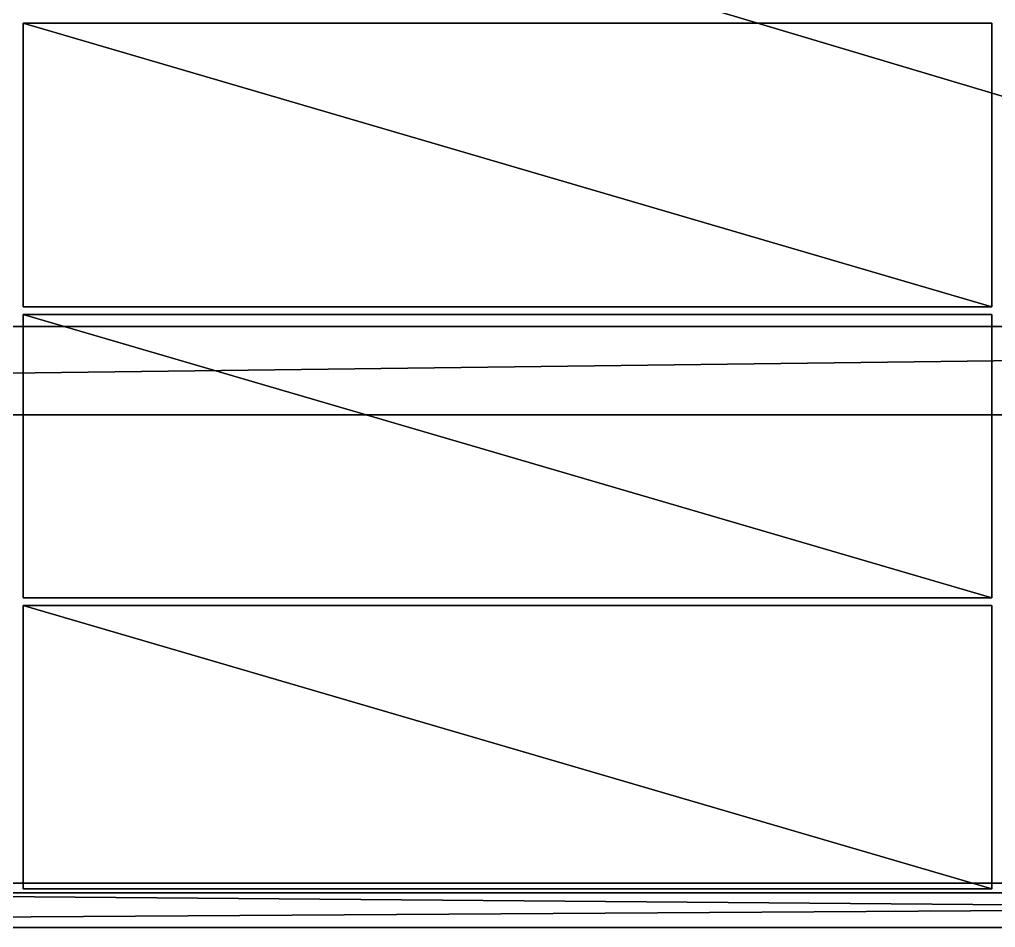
# Model space of a CAD drawing. Header units: millimetres. Extents: x -2700 to 8540, y -1280 to 1295.
# Drawn here: x 2582 to 4125, y -1280 to 155 of the extents above; entities that cross this region are included whole.
import ezdxf

# ---------------------------------------------------------------- set-up
doc = ezdxf.new("R2010")
doc.units = ezdxf.units.MM

msp = doc.modelspace()

# ---------------------------------------------------------------- linework, layer by layer
at = {"layer": 'CAD_75LAB'}
for points in [[(8540, -1280, 1090), (-40, -1280, 1090), (-40, 1280, 1090)], [(8540, 1280, 1090), (8540, -1280, 1090), (-40, 1280, 1090)], [(8540, -1280, 1180), (-40, 1280, 1180), (-40, -1280, 1180)], [(8540, 1280, 1180), (-40, 1280, 1180), (8540, -1280, 1180)], [(2588, -299, 1183), (2588, 149, 1297), (2588, 149, 1183)], [(2588, -299, 1297), (2588, 149, 1297), (2588, -299, 1183)], [(4119, 149, 1297), (4119, 149, 1183), (2588, 149, 1183)], [(4119, 149, 1297), (2588, 149, 1183), (2588, 149, 1297)], [(4119, -299, 1183), (2588, -299, 1183), (2588, 149, 1183)], [(4119, 149, 1183), (4119, -299, 1183), (2588, 149, 1183)], [(4119, -299, 1297), (2588, 149, 1297), (2588, -299, 1297)], [(4119, 149, 1297), (2588, 149, 1297), (4119, -299, 1297)], [(2588, -299, 1303), (2588, 149, 1417), (2588, 149, 1303)], [(2588, -299, 1417), (2588, 149, 1417), (2588, -299, 1303)], [(4119, 149, 1417), (4119, 149, 1303), (2588, 149, 1303)], [(4119, 149, 1417), (2588, 149, 1303), (2588, 149, 1417)], [(4119, -299, 1303), (2588, -299, 1303), (2588, 149, 1303)], [(4119, 149, 1303), (4119, -299, 1303), (2588, 149, 1303)], [(4119, -299, 1417), (2588, 149, 1417), (2588, -299, 1417)], [(4119, 149, 1417), (2588, 149, 1417), (4119, -299, 1417)], [(2588, -299, 1423), (2588, 149, 1537), (2588, 149, 1423)], [(2588, -299, 1537), (2588, 149, 1537), (2588, -299, 1423)], [(4119, 149, 1537), (4119, 149, 1423), (2588, 149, 1423)], [(4119, 149, 1537), (2588, 149, 1423), (2588, 149, 1537)], [(4119, -299, 1423), (2588, -299, 1423), (2588, 149, 1423)], [(4119, 149, 1423), (4119, -299, 1423), (2588, 149, 1423)], [(4119, -299, 1537), (2588, 149, 1537), (2588, -299, 1537)], [(4119, 149, 1537), (2588, 149, 1537), (4119, -299, 1537)], [(2588, -299, 1543), (2588, 149, 1657), (2588, 149, 1543)], [(2588, -299, 1657), (2588, 149, 1657), (2588, -299, 1543)], [(4119, 149, 1657), (4119, 149, 1543), (2588, 149, 1543)], [(4119, 149, 1657), (2588, 149, 1543), (2588, 149, 1657)], [(4119, -299, 1543), (2588, -299, 1543), (2588, 149, 1543)], [(4119, 149, 1543), (4119, -299, 1543), (2588, 149, 1543)], [(4119, -299, 1657), (2588, 149, 1657), (2588, -299, 1657)], [(4119, 149, 1657), (2588, 149, 1657), (4119, -299, 1657)], [(2588, -299, 1663), (2588, 149, 1777), (2588, 149, 1663)], [(2588, -299, 1777), (2588, 149, 1777), (2588, -299, 1663)], [(4119, 149, 1777), (4119, 149, 1663), (2588, 149, 1663)], [(4119, 149, 1777), (2588, 149, 1663), (2588, 149, 1777)], [(4119, -299, 1663), (2588, -299, 1663), (2588, 149, 1663)], [(4119, 149, 1663), (4119, -299, 1663), (2588, 149, 1663)], [(4119, -299, 1777), (2588, 149, 1777), (2588, -299, 1777)], [(4119, 149, 1777), (2588, 149, 1777), (4119, -299, 1777)], [(2588, -299, 1783), (2588, 149, 1897), (2588, 149, 1783)], [(2588, -299, 1897), (2588, 149, 1897), (2588, -299, 1783)], [(4119, 149, 1897), (4119, 149, 1783), (2588, 149, 1783)], [(4119, 149, 1897), (2588, 149, 1783), (2588, 149, 1897)], [(4119, -299, 1783), (2588, -299, 1783), (2588, 149, 1783)], [(4119, 149, 1783), (4119, -299, 1783), (2588, 149, 1783)], [(4119, -299, 1897), (2588, 149, 1897), (2588, -299, 1897)], [(4119, 149, 1897), (2588, 149, 1897), (4119, -299, 1897)], [(2588, -299, 1903), (2588, 149, 2017), (2588, 149, 1903)], [(2588, -299, 2017), (2588, 149, 2017), (2588, -299, 1903)], [(4119, 149, 2017), (4119, 149, 1903), (2588, 149, 1903)], [(4119, 149, 2017), (2588, 149, 1903), (2588, 149, 2017)], [(4119, -299, 1903), (2588, -299, 1903), (2588, 149, 1903)], [(4119, 149, 1903), (4119, -299, 1903), (2588, 149, 1903)], [(4119, -299, 2017), (2588, 149, 2017), (2588, -299, 2017)], [(4119, 149, 2017), (2588, 149, 2017), (4119, -299, 2017)], [(2588, -299, 2023), (2588, 149, 2137), (2588, 149, 2023)], [(2588, -299, 2137), (2588, 149, 2137), (2588, -299, 2023)], [(4119, 149, 2137), (4119, 149, 2023), (2588, 149, 2023)], [(4119, 149, 2137), (2588, 149, 2023), (2588, 149, 2137)], [(4119, -299, 2023), (2588, -299, 2023), (2588, 149, 2023)], [(4119, 149, 2023), (4119, -299, 2023), (2588, 149, 2023)], [(4119, -299, 2137), (2588, 149, 2137), (2588, -299, 2137)], [(4119, 149, 2137), (2588, 149, 2137), (4119, -299, 2137)], [(2588, -299, 2143), (2588, 149, 2257), (2588, 149, 2143)], [(2588, -299, 2257), (2588, 149, 2257), (2588, -299, 2143)], [(4119, 149, 2257), (4119, 149, 2143), (2588, 149, 2143)], [(4119, 149, 2257), (2588, 149, 2143), (2588, 149, 2257)], [(4119, -299, 2143), (2588, -299, 2143), (2588, 149, 2143)], [(4119, 149, 2143), (4119, -299, 2143), (2588, 149, 2143)], [(4119, -299, 2257), (2588, 149, 2257), (2588, -299, 2257)], [(4119, 149, 2257), (2588, 149, 2257), (4119, -299, 2257)], [(2588, -299, 2263), (2588, 149, 2377), (2588, 149, 2263)], [(2588, -299, 2377), (2588, 149, 2377), (2588, -299, 2263)], [(4119, 149, 2377), (4119, 149, 2263), (2588, 149, 2263)], [(4119, 149, 2377), (2588, 149, 2263), (2588, 149, 2377)], [(4119, -299, 2263), (2588, -299, 2263), (2588, 149, 2263)], [(4119, 149, 2263), (4119, -299, 2263), (2588, 149, 2263)], [(4119, -299, 2377), (2588, 149, 2377), (2588, -299, 2377)], [(4119, 149, 2377), (2588, 149, 2377), (4119, -299, 2377)], [(2588, -299, 2383), (2588, 149, 2497), (2588, 149, 2383)], [(2588, -299, 2497), (2588, 149, 2497), (2588, -299, 2383)], [(4119, 149, 2497), (4119, 149, 2383), (2588, 149, 2383)], [(4119, 149, 2497), (2588, 149, 2383), (2588, 149, 2497)], [(4119, -299, 2383), (2588, -299, 2383), (2588, 149, 2383)], [(4119, 149, 2383), (4119, -299, 2383), (2588, 149, 2383)], [(4119, -299, 2497), (2588, 149, 2497), (2588, -299, 2497)], [(4119, 149, 2497), (2588, 149, 2497), (4119, -299, 2497)], [(2588, -299, 2503), (2588, 149, 2617), (2588, 149, 2503)], [(2588, -299, 2617), (2588, 149, 2617), (2588, -299, 2503)], [(4119, 149, 2617), (4119, 149, 2503), (2588, 149, 2503)], [(4119, 149, 2617), (2588, 149, 2503), (2588, 149, 2617)], [(4119, -299, 2503), (2588, -299, 2503), (2588, 149, 2503)], [(4119, 149, 2503), (4119, -299, 2503), (2588, 149, 2503)], [(4119, -299, 2617), (2588, 149, 2617), (2588, -299, 2617)], [(4119, 149, 2617), (2588, 149, 2617), (4119, -299, 2617)], [(2588, -299, 2623), (2588, 149, 2737), (2588, 149, 2623)], [(2588, -299, 2737), (2588, 149, 2737), (2588, -299, 2623)], [(4119, 149, 2737), (4119, 149, 2623), (2588, 149, 2623)], [(4119, 149, 2737), (2588, 149, 2623), (2588, 149, 2737)], [(4119, -299, 2623), (2588, -299, 2623), (2588, 149, 2623)], [(4119, 149, 2623), (4119, -299, 2623), (2588, 149, 2623)], [(4119, -299, 2737), (2588, 149, 2737), (2588, -299, 2737)], [(4119, 149, 2737), (2588, 149, 2737), (4119, -299, 2737)], [(2588, -299, 2743), (2588, 149, 2857), (2588, 149, 2743)], [(2588, -299, 2857), (2588, 149, 2857), (2588, -299, 2743)], [(4119, 149, 2857), (4119, 149, 2743), (2588, 149, 2743)], [(4119, 149, 2857), (2588, 149, 2743), (2588, 149, 2857)], [(4119, -299, 2743), (2588, -299, 2743), (2588, 149, 2743)], [(4119, 149, 2743), (4119, -299, 2743), (2588, 149, 2743)], [(4119, -299, 2857), (2588, 149, 2857), (2588, -299, 2857)], [(4119, 149, 2857), (2588, 149, 2857), (4119, -299, 2857)], [(2588, -299, 2863), (2588, 149, 2977), (2588, 149, 2863)], [(2588, -299, 2977), (2588, 149, 2977), (2588, -299, 2863)], [(4119, 149, 2977), (4119, 149, 2863), (2588, 149, 2863)], [(4119, 149, 2977), (2588, 149, 2863), (2588, 149, 2977)], [(4119, -299, 2863), (2588, -299, 2863), (2588, 149, 2863)], [(4119, 149, 2863), (4119, -299, 2863), (2588, 149, 2863)], [(4119, -299, 2977), (2588, 149, 2977), (2588, -299, 2977)], [(4119, 149, 2977), (2588, 149, 2977), (4119, -299, 2977)], [(2588, -299, 2983), (2588, 149, 3097), (2588, 149, 2983)], [(2588, -299, 3097), (2588, 149, 3097), (2588, -299, 2983)], [(4119, 149, 3097), (4119, 149, 2983), (2588, 149, 2983)], [(4119, 149, 3097), (2588, 149, 2983), (2588, 149, 3097)], [(4119, -299, 2983), (2588, -299, 2983), (2588, 149, 2983)], [(4119, 149, 2983), (4119, -299, 2983), (2588, 149, 2983)], [(4119, -299, 3097), (2588, 149, 3097), (2588, -299, 3097)], [(4119, 149, 3097), (2588, 149, 3097), (4119, -299, 3097)], [(2588, -299, 3103), (2588, 149, 3217), (2588, 149, 3103)], [(2588, -299, 3217), (2588, 149, 3217), (2588, -299, 3103)], [(4119, 149, 3217), (4119, 149, 3103), (2588, 149, 3103)], [(4119, 149, 3217), (2588, 149, 3103), (2588, 149, 3217)], [(4119, -299, 3103), (2588, -299, 3103), (2588, 149, 3103)], [(4119, 149, 3103), (4119, -299, 3103), (2588, 149, 3103)], [(4119, -299, 3217), (2588, 149, 3217), (2588, -299, 3217)], [(4119, 149, 3217), (2588, 149, 3217), (4119, -299, 3217)], [(2588, -299, 3223), (2588, 149, 3337), (2588, 149, 3223)], [(2588, -299, 3337), (2588, 149, 3337), (2588, -299, 3223)], [(4119, 149, 3337), (4119, 149, 3223), (2588, 149, 3223)], [(4119, 149, 3337), (2588, 149, 3223), (2588, 149, 3337)], [(4119, -299, 3223), (2588, -299, 3223), (2588, 149, 3223)], [(4119, 149, 3223), (4119, -299, 3223), (2588, 149, 3223)], [(4119, -299, 3337), (2588, 149, 3337), (2588, -299, 3337)], [(4119, 149, 3337), (2588, 149, 3337), (4119, -299, 3337)], [(2588, -299, 3343), (2588, 149, 3457), (2588, 149, 3343)], [(2588, -299, 3457), (2588, 149, 3457), (2588, -299, 3343)], [(4119, 149, 3457), (4119, 149, 3343), (2588, 149, 3343)], [(4119, 149, 3457), (2588, 149, 3343), (2588, 149, 3457)], [(4119, -299, 3343), (2588, -299, 3343), (2588, 149, 3343)], [(4119, 149, 3343), (4119, -299, 3343), (2588, 149, 3343)], [(4119, -299, 3457), (2588, 149, 3457), (2588, -299, 3457)], [(4119, 149, 3457), (2588, 149, 3457), (4119, -299, 3457)], [(2588, -299, 3463), (2588, 149, 3577), (2588, 149, 3463)], [(2588, -299, 3577), (2588, 149, 3577), (2588, -299, 3463)], [(4119, 149, 3577), (4119, 149, 3463), (2588, 149, 3463)], [(4119, 149, 3577), (2588, 149, 3463), (2588, 149, 3577)], [(4119, -299, 3463), (2588, -299, 3463), (2588, 149, 3463)], [(4119, 149, 3463), (4119, -299, 3463), (2588, 149, 3463)], [(4119, -299, 3577), (2588, 149, 3577), (2588, -299, 3577)], [(4119, 149, 3577), (2588, 149, 3577), (4119, -299, 3577)], [(4119, -299, 1183), (4119, 149, 1183), (4119, 149, 1297)], [(4119, -299, 1297), (4119, -299, 1183), (4119, 149, 1297)], [(4119, -299, 1303), (4119, 149, 1303), (4119, 149, 1417)], [(4119, -299, 1417), (4119, -299, 1303), (4119, 149, 1417)], [(4119, -299, 1423), (4119, 149, 1423), (4119, 149, 1537)], [(4119, -299, 1537), (4119, -299, 1423), (4119, 149, 1537)], [(4119, -299, 1543), (4119, 149, 1543), (4119, 149, 1657)], [(4119, -299, 1657), (4119, -299, 1543), (4119, 149, 1657)], [(4119, -299, 1663), (4119, 149, 1663), (4119, 149, 1777)], [(4119, -299, 1777), (4119, -299, 1663), (4119, 149, 1777)], [(4119, -299, 1783), (4119, 149, 1783), (4119, 149, 1897)], [(4119, -299, 1897), (4119, -299, 1783), (4119, 149, 1897)], [(4119, -299, 1903), (4119, 149, 1903), (4119, 149, 2017)], [(4119, -299, 2017), (4119, -299, 1903), (4119, 149, 2017)], [(4119, -299, 2023), (4119, 149, 2023), (4119, 149, 2137)], [(4119, -299, 2137), (4119, -299, 2023), (4119, 149, 2137)], [(4119, -299, 2143), (4119, 149, 2143), (4119, 149, 2257)], [(4119, -299, 2257), (4119, -299, 2143), (4119, 149, 2257)], [(4119, -299, 2263), (4119, 149, 2263), (4119, 149, 2377)], [(4119, -299, 2377), (4119, -299, 2263), (4119, 149, 2377)], [(4119, -299, 2383), (4119, 149, 2383), (4119, 149, 2497)], [(4119, -299, 2497), (4119, -299, 2383), (4119, 149, 2497)], [(4119, -299, 2503), (4119, 149, 2503), (4119, 149, 2617)], [(4119, -299, 2617), (4119, -299, 2503), (4119, 149, 2617)], [(4119, -299, 2623), (4119, 149, 2623), (4119, 149, 2737)], [(4119, -299, 2737), (4119, -299, 2623), (4119, 149, 2737)], [(4119, -299, 2743), (4119, 149, 2743), (4119, 149, 2857)], [(4119, -299, 2857), (4119, -299, 2743), (4119, 149, 2857)], [(4119, -299, 2863), (4119, 149, 2863), (4119, 149, 2977)], [(4119, -299, 2977), (4119, -299, 2863), (4119, 149, 2977)], [(4119, -299, 2983), (4119, 149, 2983), (4119, 149, 3097)], [(4119, -299, 3097), (4119, -299, 2983), (4119, 149, 3097)], [(4119, -299, 3103), (4119, 149, 3103), (4119, 149, 3217)], [(4119, -299, 3217), (4119, -299, 3103), (4119, 149, 3217)], [(4119, -299, 3223), (4119, 149, 3223), (4119, 149, 3337)], [(4119, -299, 3337), (4119, -299, 3223), (4119, 149, 3337)], [(4119, -299, 3343), (4119, 149, 3343), (4119, 149, 3457)], [(4119, -299, 3457), (4119, -299, 3343), (4119, 149, 3457)], [(4119, -299, 3463), (4119, 149, 3463), (4119, 149, 3577)], [(4119, -299, 3577), (4119, -299, 3463), (4119, 149, 3577)], [(4119, -299, 1297), (2588, -299, 1183), (4119, -299, 1183)], [(4119, -299, 1297), (2588, -299, 1297), (2588, -299, 1183)], [(4119, -299, 1417), (2588, -299, 1303), (4119, -299, 1303)], [(4119, -299, 1417), (2588, -299, 1417), (2588, -299, 1303)], [(4119, -299, 1537), (2588, -299, 1423), (4119, -299, 1423)], [(4119, -299, 1537), (2588, -299, 1537), (2588, -299, 1423)], [(4119, -299, 1657), (2588, -299, 1543), (4119, -299, 1543)], [(4119, -299, 1657), (2588, -299, 1657), (2588, -299, 1543)], [(4119, -299, 1777), (2588, -299, 1663), (4119, -299, 1663)], [(4119, -299, 1777), (2588, -299, 1777), (2588, -299, 1663)], [(4119, -299, 1897), (2588, -299, 1783), (4119, -299, 1783)], [(4119, -299, 1897), (2588, -299, 1897), (2588, -299, 1783)], [(4119, -299, 2017), (2588, -299, 1903), (4119, -299, 1903)], [(4119, -299, 2017), (2588, -299, 2017), (2588, -299, 1903)], [(4119, -299, 2137), (2588, -299, 2023), (4119, -299, 2023)], [(4119, -299, 2137), (2588, -299, 2137), (2588, -299, 2023)], [(4119, -299, 2257), (2588, -299, 2143), (4119, -299, 2143)], [(4119, -299, 2257), (2588, -299, 2257), (2588, -299, 2143)], [(4119, -299, 2377), (2588, -299, 2263), (4119, -299, 2263)], [(4119, -299, 2377), (2588, -299, 2377), (2588, -299, 2263)], [(4119, -299, 2497), (2588, -299, 2383), (4119, -299, 2383)], [(4119, -299, 2497), (2588, -299, 2497), (2588, -299, 2383)], [(4119, -299, 2617), (2588, -299, 2503), (4119, -299, 2503)], [(4119, -299, 2617), (2588, -299, 2617), (2588, -299, 2503)], [(4119, -299, 2737), (2588, -299, 2623), (4119, -299, 2623)], [(4119, -299, 2737), (2588, -299, 2737), (2588, -299, 2623)], [(4119, -299, 2857), (2588, -299, 2743), (4119, -299, 2743)], [(4119, -299, 2857), (2588, -299, 2857), (2588, -299, 2743)], [(4119, -299, 2977), (2588, -299, 2863), (4119, -299, 2863)], [(4119, -299, 2977), (2588, -299, 2977), (2588, -299, 2863)], [(4119, -299, 3097), (2588, -299, 2983), (4119, -299, 2983)], [(4119, -299, 3097), (2588, -299, 3097), (2588, -299, 2983)], [(4119, -299, 3217), (2588, -299, 3103), (4119, -299, 3103)], [(4119, -299, 3217), (2588, -299, 3217), (2588, -299, 3103)], [(4119, -299, 3337), (2588, -299, 3223), (4119, -299, 3223)], [(4119, -299, 3337), (2588, -299, 3337), (2588, -299, 3223)], [(4119, -299, 3457), (2588, -299, 3343), (4119, -299, 3343)], [(4119, -299, 3457), (2588, -299, 3457), (2588, -299, 3343)], [(4119, -299, 3577), (2588, -299, 3463), (4119, -299, 3463)], [(4119, -299, 3577), (2588, -299, 3577), (2588, -299, 3463)], [(2588, -759, 1183), (2588, -311, 1297), (2588, -311, 1183)], [(2588, -759, 1297), (2588, -311, 1297), (2588, -759, 1183)], [(4119, -311, 1297), (4119, -311, 1183), (2588, -311, 1183)], [(4119, -311, 1297), (2588, -311, 1183), (2588, -311, 1297)], [(4119, -759, 1183), (2588, -759, 1183), (2588, -311, 1183)], [(4119, -311, 1183), (4119, -759, 1183), (2588, -311, 1183)], [(4119, -759, 1297), (2588, -311, 1297), (2588, -759, 1297)], [(4119, -311, 1297), (2588, -311, 1297), (4119, -759, 1297)], [(2588, -759, 1303), (2588, -311, 1417), (2588, -311, 1303)], [(2588, -759, 1417), (2588, -311, 1417), (2588, -759, 1303)], [(4119, -311, 1417), (4119, -311, 1303), (2588, -311, 1303)], [(4119, -311, 1417), (2588, -311, 1303), (2588, -311, 1417)], [(4119, -759, 1303), (2588, -759, 1303), (2588, -311, 1303)], [(4119, -311, 1303), (4119, -759, 1303), (2588, -311, 1303)], [(4119, -759, 1417), (2588, -311, 1417), (2588, -759, 1417)], [(4119, -311, 1417), (2588, -311, 1417), (4119, -759, 1417)], [(2588, -759, 1423), (2588, -311, 1537), (2588, -311, 1423)], [(2588, -759, 1537), (2588, -311, 1537), (2588, -759, 1423)], [(4119, -311, 1537), (4119, -311, 1423), (2588, -311, 1423)], [(4119, -311, 1537), (2588, -311, 1423), (2588, -311, 1537)], [(4119, -759, 1423), (2588, -759, 1423), (2588, -311, 1423)], [(4119, -311, 1423), (4119, -759, 1423), (2588, -311, 1423)], [(4119, -759, 1537), (2588, -311, 1537), (2588, -759, 1537)], [(4119, -311, 1537), (2588, -311, 1537), (4119, -759, 1537)], [(2588, -759, 1543), (2588, -311, 1657), (2588, -311, 1543)], [(2588, -759, 1657), (2588, -311, 1657), (2588, -759, 1543)], [(4119, -311, 1657), (4119, -311, 1543), (2588, -311, 1543)], [(4119, -311, 1657), (2588, -311, 1543), (2588, -311, 1657)], [(4119, -759, 1543), (2588, -759, 1543), (2588, -311, 1543)], [(4119, -311, 1543), (4119, -759, 1543), (2588, -311, 1543)], [(4119, -759, 1657), (2588, -311, 1657), (2588, -759, 1657)], [(4119, -311, 1657), (2588, -311, 1657), (4119, -759, 1657)], [(2588, -759, 1663), (2588, -311, 1777), (2588, -311, 1663)], [(2588, -759, 1777), (2588, -311, 1777), (2588, -759, 1663)], [(4119, -311, 1777), (4119, -311, 1663), (2588, -311, 1663)], [(4119, -311, 1777), (2588, -311, 1663), (2588, -311, 1777)], [(4119, -759, 1663), (2588, -759, 1663), (2588, -311, 1663)], [(4119, -311, 1663), (4119, -759, 1663), (2588, -311, 1663)], [(4119, -759, 1777), (2588, -311, 1777), (2588, -759, 1777)], [(4119, -311, 1777), (2588, -311, 1777), (4119, -759, 1777)], [(2588, -759, 1783), (2588, -311, 1897), (2588, -311, 1783)], [(2588, -759, 1897), (2588, -311, 1897), (2588, -759, 1783)], [(4119, -311, 1897), (4119, -311, 1783), (2588, -311, 1783)], [(4119, -311, 1897), (2588, -311, 1783), (2588, -311, 1897)], [(4119, -759, 1783), (2588, -759, 1783), (2588, -311, 1783)], [(4119, -311, 1783), (4119, -759, 1783), (2588, -311, 1783)], [(4119, -759, 1897), (2588, -311, 1897), (2588, -759, 1897)], [(4119, -311, 1897), (2588, -311, 1897), (4119, -759, 1897)], [(2588, -759, 1903), (2588, -311, 2017), (2588, -311, 1903)], [(2588, -759, 2017), (2588, -311, 2017), (2588, -759, 1903)], [(4119, -311, 2017), (4119, -311, 1903), (2588, -311, 1903)], [(4119, -311, 2017), (2588, -311, 1903), (2588, -311, 2017)], [(4119, -759, 1903), (2588, -759, 1903), (2588, -311, 1903)], [(4119, -311, 1903), (4119, -759, 1903), (2588, -311, 1903)], [(4119, -759, 2017), (2588, -311, 2017), (2588, -759, 2017)], [(4119, -311, 2017), (2588, -311, 2017), (4119, -759, 2017)], [(2588, -759, 2023), (2588, -311, 2137), (2588, -311, 2023)], [(2588, -759, 2137), (2588, -311, 2137), (2588, -759, 2023)], [(4119, -311, 2137), (4119, -311, 2023), (2588, -311, 2023)], [(4119, -311, 2137), (2588, -311, 2023), (2588, -311, 2137)], [(4119, -759, 2023), (2588, -759, 2023), (2588, -311, 2023)], [(4119, -311, 2023), (4119, -759, 2023), (2588, -311, 2023)], [(4119, -759, 2137), (2588, -311, 2137), (2588, -759, 2137)], [(4119, -311, 2137), (2588, -311, 2137), (4119, -759, 2137)], [(2588, -759, 2143), (2588, -311, 2257), (2588, -311, 2143)], [(2588, -759, 2257), (2588, -311, 2257), (2588, -759, 2143)], [(4119, -311, 2257), (4119, -311, 2143), (2588, -311, 2143)], [(4119, -311, 2257), (2588, -311, 2143), (2588, -311, 2257)], [(4119, -759, 2143), (2588, -759, 2143), (2588, -311, 2143)], [(4119, -311, 2143), (4119, -759, 2143), (2588, -311, 2143)], [(4119, -759, 2257), (2588, -311, 2257), (2588, -759, 2257)], [(4119, -311, 2257), (2588, -311, 2257), (4119, -759, 2257)], [(2588, -759, 2263), (2588, -311, 2377), (2588, -311, 2263)], [(2588, -759, 2377), (2588, -311, 2377), (2588, -759, 2263)], [(4119, -311, 2377), (4119, -311, 2263), (2588, -311, 2263)], [(4119, -311, 2377), (2588, -311, 2263), (2588, -311, 2377)], [(4119, -759, 2263), (2588, -759, 2263), (2588, -311, 2263)], [(4119, -311, 2263), (4119, -759, 2263), (2588, -311, 2263)], [(4119, -759, 2377), (2588, -311, 2377), (2588, -759, 2377)], [(4119, -311, 2377), (2588, -311, 2377), (4119, -759, 2377)], [(2588, -759, 2383), (2588, -311, 2497), (2588, -311, 2383)], [(2588, -759, 2497), (2588, -311, 2497), (2588, -759, 2383)], [(4119, -311, 2497), (4119, -311, 2383), (2588, -311, 2383)], [(4119, -311, 2497), (2588, -311, 2383), (2588, -311, 2497)], [(4119, -759, 2383), (2588, -759, 2383), (2588, -311, 2383)], [(4119, -311, 2383), (4119, -759, 2383), (2588, -311, 2383)], [(4119, -759, 2497), (2588, -311, 2497), (2588, -759, 2497)], [(4119, -311, 2497), (2588, -311, 2497), (4119, -759, 2497)], [(2588, -759, 2503), (2588, -311, 2617), (2588, -311, 2503)], [(2588, -759, 2617), (2588, -311, 2617), (2588, -759, 2503)], [(4119, -311, 2617), (4119, -311, 2503), (2588, -311, 2503)], [(4119, -311, 2617), (2588, -311, 2503), (2588, -311, 2617)], [(4119, -759, 2503), (2588, -759, 2503), (2588, -311, 2503)], [(4119, -311, 2503), (4119, -759, 2503), (2588, -311, 2503)], [(4119, -759, 2617), (2588, -311, 2617), (2588, -759, 2617)], [(4119, -311, 2617), (2588, -311, 2617), (4119, -759, 2617)], [(2588, -759, 2623), (2588, -311, 2737), (2588, -311, 2623)], [(2588, -759, 2737), (2588, -311, 2737), (2588, -759, 2623)], [(4119, -311, 2737), (4119, -311, 2623), (2588, -311, 2623)], [(4119, -311, 2737), (2588, -311, 2623), (2588, -311, 2737)], [(4119, -759, 2623), (2588, -759, 2623), (2588, -311, 2623)], [(4119, -311, 2623), (4119, -759, 2623), (2588, -311, 2623)], [(4119, -759, 2737), (2588, -311, 2737), (2588, -759, 2737)], [(4119, -311, 2737), (2588, -311, 2737), (4119, -759, 2737)], [(2588, -759, 2743), (2588, -311, 2857), (2588, -311, 2743)], [(2588, -759, 2857), (2588, -311, 2857), (2588, -759, 2743)], [(4119, -311, 2857), (4119, -311, 2743), (2588, -311, 2743)], [(4119, -311, 2857), (2588, -311, 2743), (2588, -311, 2857)], [(4119, -759, 2743), (2588, -759, 2743), (2588, -311, 2743)], [(4119, -311, 2743), (4119, -759, 2743), (2588, -311, 2743)], [(4119, -759, 2857), (2588, -311, 2857), (2588, -759, 2857)], [(4119, -311, 2857), (2588, -311, 2857), (4119, -759, 2857)], [(2588, -759, 2863), (2588, -311, 2977), (2588, -311, 2863)], [(2588, -759, 2977), (2588, -311, 2977), (2588, -759, 2863)], [(4119, -311, 2977), (4119, -311, 2863), (2588, -311, 2863)], [(4119, -311, 2977), (2588, -311, 2863), (2588, -311, 2977)], [(4119, -759, 2863), (2588, -759, 2863), (2588, -311, 2863)], [(4119, -311, 2863), (4119, -759, 2863), (2588, -311, 2863)], [(4119, -759, 2977), (2588, -311, 2977), (2588, -759, 2977)], [(4119, -311, 2977), (2588, -311, 2977), (4119, -759, 2977)], [(2588, -759, 2983), (2588, -311, 3097), (2588, -311, 2983)], [(2588, -759, 3097), (2588, -311, 3097), (2588, -759, 2983)], [(4119, -311, 3097), (4119, -311, 2983), (2588, -311, 2983)], [(4119, -311, 3097), (2588, -311, 2983), (2588, -311, 3097)], [(4119, -759, 2983), (2588, -759, 2983), (2588, -311, 2983)], [(4119, -311, 2983), (4119, -759, 2983), (2588, -311, 2983)], [(4119, -759, 3097), (2588, -311, 3097), (2588, -759, 3097)], [(4119, -311, 3097), (2588, -311, 3097), (4119, -759, 3097)], [(2588, -759, 3103), (2588, -311, 3217), (2588, -311, 3103)], [(2588, -759, 3217), (2588, -311, 3217), (2588, -759, 3103)], [(4119, -311, 3217), (4119, -311, 3103), (2588, -311, 3103)], [(4119, -311, 3217), (2588, -311, 3103), (2588, -311, 3217)], [(4119, -759, 3103), (2588, -759, 3103), (2588, -311, 3103)], [(4119, -311, 3103), (4119, -759, 3103), (2588, -311, 3103)], [(4119, -759, 3217), (2588, -311, 3217), (2588, -759, 3217)], [(4119, -311, 3217), (2588, -311, 3217), (4119, -759, 3217)], [(2588, -759, 3223), (2588, -311, 3337), (2588, -311, 3223)], [(2588, -759, 3337), (2588, -311, 3337), (2588, -759, 3223)], [(4119, -311, 3337), (4119, -311, 3223), (2588, -311, 3223)], [(4119, -311, 3337), (2588, -311, 3223), (2588, -311, 3337)], [(4119, -759, 3223), (2588, -759, 3223), (2588, -311, 3223)], [(4119, -311, 3223), (4119, -759, 3223), (2588, -311, 3223)], [(4119, -759, 3337), (2588, -311, 3337), (2588, -759, 3337)], [(4119, -311, 3337), (2588, -311, 3337), (4119, -759, 3337)], [(2588, -759, 3343), (2588, -311, 3457), (2588, -311, 3343)], [(2588, -759, 3457), (2588, -311, 3457), (2588, -759, 3343)], [(4119, -311, 3457), (4119, -311, 3343), (2588, -311, 3343)], [(4119, -311, 3457), (2588, -311, 3343), (2588, -311, 3457)], [(4119, -759, 3343), (2588, -759, 3343), (2588, -311, 3343)], [(4119, -311, 3343), (4119, -759, 3343), (2588, -311, 3343)], [(4119, -759, 3457), (2588, -311, 3457), (2588, -759, 3457)], [(4119, -311, 3457), (2588, -311, 3457), (4119, -759, 3457)], [(2588, -759, 3463), (2588, -311, 3577), (2588, -311, 3463)], [(2588, -759, 3577), (2588, -311, 3577), (2588, -759, 3463)], [(4119, -311, 3577), (4119, -311, 3463), (2588, -311, 3463)], [(4119, -311, 3577), (2588, -311, 3463), (2588, -311, 3577)], [(4119, -759, 3463), (2588, -759, 3463), (2588, -311, 3463)], [(4119, -311, 3463), (4119, -759, 3463), (2588, -311, 3463)], [(4119, -759, 3577), (2588, -311, 3577), (2588, -759, 3577)], [(4119, -311, 3577), (2588, -311, 3577), (4119, -759, 3577)], [(4119, -759, 1183), (4119, -311, 1183), (4119, -311, 1297)], [(4119, -759, 1297), (4119, -759, 1183), (4119, -311, 1297)], [(4119, -759, 1303), (4119, -311, 1303), (4119, -311, 1417)], [(4119, -759, 1417), (4119, -759, 1303), (4119, -311, 1417)], [(4119, -759, 1423), (4119, -311, 1423), (4119, -311, 1537)], [(4119, -759, 1537), (4119, -759, 1423), (4119, -311, 1537)], [(4119, -759, 1543), (4119, -311, 1543), (4119, -311, 1657)], [(4119, -759, 1657), (4119, -759, 1543), (4119, -311, 1657)], [(4119, -759, 1663), (4119, -311, 1663), (4119, -311, 1777)], [(4119, -759, 1777), (4119, -759, 1663), (4119, -311, 1777)], [(4119, -759, 1783), (4119, -311, 1783), (4119, -311, 1897)], [(4119, -759, 1897), (4119, -759, 1783), (4119, -311, 1897)], [(4119, -759, 1903), (4119, -311, 1903), (4119, -311, 2017)], [(4119, -759, 2017), (4119, -759, 1903), (4119, -311, 2017)], [(4119, -759, 2023), (4119, -311, 2023), (4119, -311, 2137)], [(4119, -759, 2137), (4119, -759, 2023), (4119, -311, 2137)], [(4119, -759, 2143), (4119, -311, 2143), (4119, -311, 2257)], [(4119, -759, 2257), (4119, -759, 2143), (4119, -311, 2257)], [(4119, -759, 2263), (4119, -311, 2263), (4119, -311, 2377)], [(4119, -759, 2377), (4119, -759, 2263), (4119, -311, 2377)], [(4119, -759, 2383), (4119, -311, 2383), (4119, -311, 2497)], [(4119, -759, 2497), (4119, -759, 2383), (4119, -311, 2497)], [(4119, -759, 2503), (4119, -311, 2503), (4119, -311, 2617)], [(4119, -759, 2617), (4119, -759, 2503), (4119, -311, 2617)], [(4119, -759, 2623), (4119, -311, 2623), (4119, -311, 2737)], [(4119, -759, 2737), (4119, -759, 2623), (4119, -311, 2737)], [(4119, -759, 2743), (4119, -311, 2743), (4119, -311, 2857)], [(4119, -759, 2857), (4119, -759, 2743), (4119, -311, 2857)], [(4119, -759, 2863), (4119, -311, 2863), (4119, -311, 2977)], [(4119, -759, 2977), (4119, -759, 2863), (4119, -311, 2977)], [(4119, -759, 2983), (4119, -311, 2983), (4119, -311, 3097)], [(4119, -759, 3097), (4119, -759, 2983), (4119, -311, 3097)], [(4119, -759, 3103), (4119, -311, 3103), (4119, -311, 3217)], [(4119, -759, 3217), (4119, -759, 3103), (4119, -311, 3217)], [(4119, -759, 3223), (4119, -311, 3223), (4119, -311, 3337)], [(4119, -759, 3337), (4119, -759, 3223), (4119, -311, 3337)], [(4119, -759, 3343), (4119, -311, 3343), (4119, -311, 3457)], [(4119, -759, 3457), (4119, -759, 3343), (4119, -311, 3457)], [(4119, -759, 3463), (4119, -311, 3463), (4119, -311, 3577)], [(4119, -759, 3577), (4119, -759, 3463), (4119, -311, 3577)], [(8460, -330, 840), (-2700, -330, 840), (-2700, -330, 1090)], [(8460, -330, 1090), (8460, -330, 840), (-2700, -330, 1090)], [(8460, -330, 840), (-2700, -470, 840), (-2700, -330, 840)], [(8460, -330, 840), (8460, -470, 840), (-2700, -470, 840)], [(8460, -330, 1090), (-2700, -330, 1090), (-2700, -470, 1090)], [(8460, -330, 1090), (-2700, -470, 1090), (8460, -470, 1090)], [(8460, -470, 840), (-2700, -470, 1090), (-2700, -470, 840)], [(8460, -470, 1090), (-2700, -470, 1090), (8460, -470, 840)], [(4119, -759, 1297), (2588, -759, 1183), (4119, -759, 1183)], [(4119, -759, 1297), (2588, -759, 1297), (2588, -759, 1183)], [(4119, -759, 1417), (2588, -759, 1303), (4119, -759, 1303)], [(4119, -759, 1417), (2588, -759, 1417), (2588, -759, 1303)], [(4119, -759, 1537), (2588, -759, 1423), (4119, -759, 1423)], [(4119, -759, 1537), (2588, -759, 1537), (2588, -759, 1423)], [(4119, -759, 1657), (2588, -759, 1543), (4119, -759, 1543)], [(4119, -759, 1657), (2588, -759, 1657), (2588, -759, 1543)], [(4119, -759, 1777), (2588, -759, 1663), (4119, -759, 1663)], [(4119, -759, 1777), (2588, -759, 1777), (2588, -759, 1663)], [(4119, -759, 1897), (2588, -759, 1783), (4119, -759, 1783)], [(4119, -759, 1897), (2588, -759, 1897), (2588, -759, 1783)], [(4119, -759, 2017), (2588, -759, 1903), (4119, -759, 1903)], [(4119, -759, 2017), (2588, -759, 2017), (2588, -759, 1903)], [(4119, -759, 2137), (2588, -759, 2023), (4119, -759, 2023)], [(4119, -759, 2137), (2588, -759, 2137), (2588, -759, 2023)], [(4119, -759, 2257), (2588, -759, 2143), (4119, -759, 2143)], [(4119, -759, 2257), (2588, -759, 2257), (2588, -759, 2143)], [(4119, -759, 2377), (2588, -759, 2263), (4119, -759, 2263)], [(4119, -759, 2377), (2588, -759, 2377), (2588, -759, 2263)], [(4119, -759, 2497), (2588, -759, 2383), (4119, -759, 2383)], [(4119, -759, 2497), (2588, -759, 2497), (2588, -759, 2383)], [(4119, -759, 2617), (2588, -759, 2503), (4119, -759, 2503)], [(4119, -759, 2617), (2588, -759, 2617), (2588, -759, 2503)], [(4119, -759, 2737), (2588, -759, 2623), (4119, -759, 2623)], [(4119, -759, 2737), (2588, -759, 2737), (2588, -759, 2623)], [(4119, -759, 2857), (2588, -759, 2743), (4119, -759, 2743)], [(4119, -759, 2857), (2588, -759, 2857), (2588, -759, 2743)], [(4119, -759, 2977), (2588, -759, 2863), (4119, -759, 2863)], [(4119, -759, 2977), (2588, -759, 2977), (2588, -759, 2863)], [(4119, -759, 3097), (2588, -759, 2983), (4119, -759, 2983)], [(4119, -759, 3097), (2588, -759, 3097), (2588, -759, 2983)], [(4119, -759, 3217), (2588, -759, 3103), (4119, -759, 3103)], [(4119, -759, 3217), (2588, -759, 3217), (2588, -759, 3103)], [(4119, -759, 3337), (2588, -759, 3223), (4119, -759, 3223)], [(4119, -759, 3337), (2588, -759, 3337), (2588, -759, 3223)], [(4119, -759, 3457), (2588, -759, 3343), (4119, -759, 3343)], [(4119, -759, 3457), (2588, -759, 3457), (2588, -759, 3343)], [(4119, -759, 3577), (2588, -759, 3463), (4119, -759, 3463)], [(4119, -759, 3577), (2588, -759, 3577), (2588, -759, 3463)], [(2588, -1219, 1183), (2588, -771, 1297), (2588, -771, 1183)], [(2588, -1219, 1297), (2588, -771, 1297), (2588, -1219, 1183)], [(4119, -771, 1297), (4119, -771, 1183), (2588, -771, 1183)], [(4119, -771, 1297), (2588, -771, 1183), (2588, -771, 1297)], [(4119, -1219, 1183), (2588, -1219, 1183), (2588, -771, 1183)], [(4119, -771, 1183), (4119, -1219, 1183), (2588, -771, 1183)], [(4119, -1219, 1297), (2588, -771, 1297), (2588, -1219, 1297)], [(4119, -771, 1297), (2588, -771, 1297), (4119, -1219, 1297)], [(2588, -1219, 1303), (2588, -771, 1417), (2588, -771, 1303)], [(2588, -1219, 1417), (2588, -771, 1417), (2588, -1219, 1303)], [(4119, -771, 1417), (4119, -771, 1303), (2588, -771, 1303)], [(4119, -771, 1417), (2588, -771, 1303), (2588, -771, 1417)], [(4119, -1219, 1303), (2588, -1219, 1303), (2588, -771, 1303)], [(4119, -771, 1303), (4119, -1219, 1303), (2588, -771, 1303)], [(4119, -1219, 1417), (2588, -771, 1417), (2588, -1219, 1417)], [(4119, -771, 1417), (2588, -771, 1417), (4119, -1219, 1417)], [(2588, -1219, 1423), (2588, -771, 1537), (2588, -771, 1423)], [(2588, -1219, 1537), (2588, -771, 1537), (2588, -1219, 1423)], [(4119, -771, 1537), (4119, -771, 1423), (2588, -771, 1423)], [(4119, -771, 1537), (2588, -771, 1423), (2588, -771, 1537)], [(4119, -1219, 1423), (2588, -1219, 1423), (2588, -771, 1423)], [(4119, -771, 1423), (4119, -1219, 1423), (2588, -771, 1423)], [(4119, -1219, 1537), (2588, -771, 1537), (2588, -1219, 1537)], [(4119, -771, 1537), (2588, -771, 1537), (4119, -1219, 1537)], [(2588, -1219, 1543), (2588, -771, 1657), (2588, -771, 1543)], [(2588, -1219, 1657), (2588, -771, 1657), (2588, -1219, 1543)], [(4119, -771, 1657), (4119, -771, 1543), (2588, -771, 1543)], [(4119, -771, 1657), (2588, -771, 1543), (2588, -771, 1657)], [(4119, -1219, 1543), (2588, -1219, 1543), (2588, -771, 1543)], [(4119, -771, 1543), (4119, -1219, 1543), (2588, -771, 1543)], [(4119, -1219, 1657), (2588, -771, 1657), (2588, -1219, 1657)], [(4119, -771, 1657), (2588, -771, 1657), (4119, -1219, 1657)], [(2588, -1219, 1663), (2588, -771, 1777), (2588, -771, 1663)], [(2588, -1219, 1777), (2588, -771, 1777), (2588, -1219, 1663)], [(4119, -771, 1777), (4119, -771, 1663), (2588, -771, 1663)], [(4119, -771, 1777), (2588, -771, 1663), (2588, -771, 1777)], [(4119, -1219, 1663), (2588, -1219, 1663), (2588, -771, 1663)], [(4119, -771, 1663), (4119, -1219, 1663), (2588, -771, 1663)], [(4119, -1219, 1777), (2588, -771, 1777), (2588, -1219, 1777)], [(4119, -771, 1777), (2588, -771, 1777), (4119, -1219, 1777)], [(2588, -1219, 1783), (2588, -771, 1897), (2588, -771, 1783)], [(2588, -1219, 1897), (2588, -771, 1897), (2588, -1219, 1783)], [(4119, -771, 1897), (4119, -771, 1783), (2588, -771, 1783)], [(4119, -771, 1897), (2588, -771, 1783), (2588, -771, 1897)], [(4119, -1219, 1783), (2588, -1219, 1783), (2588, -771, 1783)], [(4119, -771, 1783), (4119, -1219, 1783), (2588, -771, 1783)], [(4119, -1219, 1897), (2588, -771, 1897), (2588, -1219, 1897)], [(4119, -771, 1897), (2588, -771, 1897), (4119, -1219, 1897)], [(2588, -1219, 1903), (2588, -771, 2017), (2588, -771, 1903)], [(2588, -1219, 2017), (2588, -771, 2017), (2588, -1219, 1903)], [(4119, -771, 2017), (4119, -771, 1903), (2588, -771, 1903)], [(4119, -771, 2017), (2588, -771, 1903), (2588, -771, 2017)], [(4119, -1219, 1903), (2588, -1219, 1903), (2588, -771, 1903)], [(4119, -771, 1903), (4119, -1219, 1903), (2588, -771, 1903)], [(4119, -1219, 2017), (2588, -771, 2017), (2588, -1219, 2017)], [(4119, -771, 2017), (2588, -771, 2017), (4119, -1219, 2017)], [(2588, -1219, 2023), (2588, -771, 2137), (2588, -771, 2023)], [(2588, -1219, 2137), (2588, -771, 2137), (2588, -1219, 2023)], [(4119, -771, 2137), (4119, -771, 2023), (2588, -771, 2023)], [(4119, -771, 2137), (2588, -771, 2023), (2588, -771, 2137)], [(4119, -1219, 2023), (2588, -1219, 2023), (2588, -771, 2023)], [(4119, -771, 2023), (4119, -1219, 2023), (2588, -771, 2023)], [(4119, -1219, 2137), (2588, -771, 2137), (2588, -1219, 2137)], [(4119, -771, 2137), (2588, -771, 2137), (4119, -1219, 2137)], [(2588, -1219, 2143), (2588, -771, 2257), (2588, -771, 2143)], [(2588, -1219, 2257), (2588, -771, 2257), (2588, -1219, 2143)], [(4119, -771, 2257), (4119, -771, 2143), (2588, -771, 2143)], [(4119, -771, 2257), (2588, -771, 2143), (2588, -771, 2257)], [(4119, -1219, 2143), (2588, -1219, 2143), (2588, -771, 2143)], [(4119, -771, 2143), (4119, -1219, 2143), (2588, -771, 2143)], [(4119, -1219, 2257), (2588, -771, 2257), (2588, -1219, 2257)], [(4119, -771, 2257), (2588, -771, 2257), (4119, -1219, 2257)], [(2588, -1219, 2263), (2588, -771, 2377), (2588, -771, 2263)], [(2588, -1219, 2377), (2588, -771, 2377), (2588, -1219, 2263)], [(4119, -771, 2377), (4119, -771, 2263), (2588, -771, 2263)], [(4119, -771, 2377), (2588, -771, 2263), (2588, -771, 2377)], [(4119, -1219, 2263), (2588, -1219, 2263), (2588, -771, 2263)], [(4119, -771, 2263), (4119, -1219, 2263), (2588, -771, 2263)], [(4119, -1219, 2377), (2588, -771, 2377), (2588, -1219, 2377)], [(4119, -771, 2377), (2588, -771, 2377), (4119, -1219, 2377)], [(2588, -1219, 2383), (2588, -771, 2497), (2588, -771, 2383)], [(2588, -1219, 2497), (2588, -771, 2497), (2588, -1219, 2383)], [(4119, -771, 2497), (4119, -771, 2383), (2588, -771, 2383)], [(4119, -771, 2497), (2588, -771, 2383), (2588, -771, 2497)], [(4119, -1219, 2383), (2588, -1219, 2383), (2588, -771, 2383)], [(4119, -771, 2383), (4119, -1219, 2383), (2588, -771, 2383)], [(4119, -1219, 2497), (2588, -771, 2497), (2588, -1219, 2497)], [(4119, -771, 2497), (2588, -771, 2497), (4119, -1219, 2497)], [(2588, -1219, 2503), (2588, -771, 2617), (2588, -771, 2503)], [(2588, -1219, 2617), (2588, -771, 2617), (2588, -1219, 2503)], [(4119, -771, 2617), (4119, -771, 2503), (2588, -771, 2503)], [(4119, -771, 2617), (2588, -771, 2503), (2588, -771, 2617)], [(4119, -1219, 2503), (2588, -1219, 2503), (2588, -771, 2503)], [(4119, -771, 2503), (4119, -1219, 2503), (2588, -771, 2503)], [(4119, -1219, 2617), (2588, -771, 2617), (2588, -1219, 2617)], [(4119, -771, 2617), (2588, -771, 2617), (4119, -1219, 2617)], [(2588, -1219, 2623), (2588, -771, 2737), (2588, -771, 2623)], [(2588, -1219, 2737), (2588, -771, 2737), (2588, -1219, 2623)], [(4119, -771, 2737), (4119, -771, 2623), (2588, -771, 2623)], [(4119, -771, 2737), (2588, -771, 2623), (2588, -771, 2737)], [(4119, -1219, 2623), (2588, -1219, 2623), (2588, -771, 2623)], [(4119, -771, 2623), (4119, -1219, 2623), (2588, -771, 2623)], [(4119, -1219, 2737), (2588, -771, 2737), (2588, -1219, 2737)], [(4119, -771, 2737), (2588, -771, 2737), (4119, -1219, 2737)], [(2588, -1219, 2743), (2588, -771, 2857), (2588, -771, 2743)], [(2588, -1219, 2857), (2588, -771, 2857), (2588, -1219, 2743)], [(4119, -771, 2857), (4119, -771, 2743), (2588, -771, 2743)], [(4119, -771, 2857), (2588, -771, 2743), (2588, -771, 2857)], [(4119, -1219, 2743), (2588, -1219, 2743), (2588, -771, 2743)], [(4119, -771, 2743), (4119, -1219, 2743), (2588, -771, 2743)], [(4119, -1219, 2857), (2588, -771, 2857), (2588, -1219, 2857)], [(4119, -771, 2857), (2588, -771, 2857), (4119, -1219, 2857)], [(2588, -1219, 2863), (2588, -771, 2977), (2588, -771, 2863)], [(2588, -1219, 2977), (2588, -771, 2977), (2588, -1219, 2863)], [(4119, -771, 2977), (4119, -771, 2863), (2588, -771, 2863)], [(4119, -771, 2977), (2588, -771, 2863), (2588, -771, 2977)], [(4119, -1219, 2863), (2588, -1219, 2863), (2588, -771, 2863)], [(4119, -771, 2863), (4119, -1219, 2863), (2588, -771, 2863)], [(4119, -1219, 2977), (2588, -771, 2977), (2588, -1219, 2977)], [(4119, -771, 2977), (2588, -771, 2977), (4119, -1219, 2977)], [(2588, -1219, 2983), (2588, -771, 3097), (2588, -771, 2983)], [(2588, -1219, 3097), (2588, -771, 3097), (2588, -1219, 2983)], [(4119, -771, 3097), (4119, -771, 2983), (2588, -771, 2983)], [(4119, -771, 3097), (2588, -771, 2983), (2588, -771, 3097)], [(4119, -1219, 2983), (2588, -1219, 2983), (2588, -771, 2983)], [(4119, -771, 2983), (4119, -1219, 2983), (2588, -771, 2983)], [(4119, -1219, 3097), (2588, -771, 3097), (2588, -1219, 3097)], [(4119, -771, 3097), (2588, -771, 3097), (4119, -1219, 3097)], [(2588, -1219, 3103), (2588, -771, 3217), (2588, -771, 3103)], [(2588, -1219, 3217), (2588, -771, 3217), (2588, -1219, 3103)], [(4119, -771, 3217), (4119, -771, 3103), (2588, -771, 3103)], [(4119, -771, 3217), (2588, -771, 3103), (2588, -771, 3217)], [(4119, -1219, 3103), (2588, -1219, 3103), (2588, -771, 3103)], [(4119, -771, 3103), (4119, -1219, 3103), (2588, -771, 3103)], [(4119, -1219, 3217), (2588, -771, 3217), (2588, -1219, 3217)], [(4119, -771, 3217), (2588, -771, 3217), (4119, -1219, 3217)], [(2588, -1219, 3223), (2588, -771, 3337), (2588, -771, 3223)], [(2588, -1219, 3337), (2588, -771, 3337), (2588, -1219, 3223)], [(4119, -771, 3337), (4119, -771, 3223), (2588, -771, 3223)], [(4119, -771, 3337), (2588, -771, 3223), (2588, -771, 3337)], [(4119, -1219, 3223), (2588, -1219, 3223), (2588, -771, 3223)], [(4119, -771, 3223), (4119, -1219, 3223), (2588, -771, 3223)], [(4119, -1219, 3337), (2588, -771, 3337), (2588, -1219, 3337)], [(4119, -771, 3337), (2588, -771, 3337), (4119, -1219, 3337)], [(2588, -1219, 3343), (2588, -771, 3457), (2588, -771, 3343)], [(2588, -1219, 3457), (2588, -771, 3457), (2588, -1219, 3343)], [(4119, -771, 3457), (4119, -771, 3343), (2588, -771, 3343)], [(4119, -771, 3457), (2588, -771, 3343), (2588, -771, 3457)], [(4119, -1219, 3343), (2588, -1219, 3343), (2588, -771, 3343)], [(4119, -771, 3343), (4119, -1219, 3343), (2588, -771, 3343)], [(4119, -1219, 3457), (2588, -771, 3457), (2588, -1219, 3457)], [(4119, -771, 3457), (2588, -771, 3457), (4119, -1219, 3457)], [(2588, -1219, 3463), (2588, -771, 3577), (2588, -771, 3463)], [(2588, -1219, 3577), (2588, -771, 3577), (2588, -1219, 3463)], [(4119, -771, 3577), (4119, -771, 3463), (2588, -771, 3463)], [(4119, -771, 3577), (2588, -771, 3463), (2588, -771, 3577)], [(4119, -1219, 3463), (2588, -1219, 3463), (2588, -771, 3463)], [(4119, -771, 3463), (4119, -1219, 3463), (2588, -771, 3463)], [(4119, -1219, 3577), (2588, -771, 3577), (2588, -1219, 3577)], [(4119, -771, 3577), (2588, -771, 3577), (4119, -1219, 3577)], [(4119, -1219, 1183), (4119, -771, 1183), (4119, -771, 1297)], [(4119, -1219, 1297), (4119, -1219, 1183), (4119, -771, 1297)], [(4119, -1219, 1303), (4119, -771, 1303), (4119, -771, 1417)], [(4119, -1219, 1417), (4119, -1219, 1303), (4119, -771, 1417)], [(4119, -1219, 1423), (4119, -771, 1423), (4119, -771, 1537)], [(4119, -1219, 1537), (4119, -1219, 1423), (4119, -771, 1537)], [(4119, -1219, 1543), (4119, -771, 1543), (4119, -771, 1657)], [(4119, -1219, 1657), (4119, -1219, 1543), (4119, -771, 1657)], [(4119, -1219, 1663), (4119, -771, 1663), (4119, -771, 1777)], [(4119, -1219, 1777), (4119, -1219, 1663), (4119, -771, 1777)], [(4119, -1219, 1783), (4119, -771, 1783), (4119, -771, 1897)], [(4119, -1219, 1897), (4119, -1219, 1783), (4119, -771, 1897)], [(4119, -1219, 1903), (4119, -771, 1903), (4119, -771, 2017)], [(4119, -1219, 2017), (4119, -1219, 1903), (4119, -771, 2017)], [(4119, -1219, 2023), (4119, -771, 2023), (4119, -771, 2137)], [(4119, -1219, 2137), (4119, -1219, 2023), (4119, -771, 2137)], [(4119, -1219, 2143), (4119, -771, 2143), (4119, -771, 2257)], [(4119, -1219, 2257), (4119, -1219, 2143), (4119, -771, 2257)], [(4119, -1219, 2263), (4119, -771, 2263), (4119, -771, 2377)], [(4119, -1219, 2377), (4119, -1219, 2263), (4119, -771, 2377)], [(4119, -1219, 2383), (4119, -771, 2383), (4119, -771, 2497)], [(4119, -1219, 2497), (4119, -1219, 2383), (4119, -771, 2497)], [(4119, -1219, 2503), (4119, -771, 2503), (4119, -771, 2617)], [(4119, -1219, 2617), (4119, -1219, 2503), (4119, -771, 2617)], [(4119, -1219, 2623), (4119, -771, 2623), (4119, -771, 2737)], [(4119, -1219, 2737), (4119, -1219, 2623), (4119, -771, 2737)], [(4119, -1219, 2743), (4119, -771, 2743), (4119, -771, 2857)], [(4119, -1219, 2857), (4119, -1219, 2743), (4119, -771, 2857)], [(4119, -1219, 2863), (4119, -771, 2863), (4119, -771, 2977)], [(4119, -1219, 2977), (4119, -1219, 2863), (4119, -771, 2977)], [(4119, -1219, 2983), (4119, -771, 2983), (4119, -771, 3097)], [(4119, -1219, 3097), (4119, -1219, 2983), (4119, -771, 3097)], [(4119, -1219, 3103), (4119, -771, 3103), (4119, -771, 3217)], [(4119, -1219, 3217), (4119, -1219, 3103), (4119, -771, 3217)], [(4119, -1219, 3223), (4119, -771, 3223), (4119, -771, 3337)], [(4119, -1219, 3337), (4119, -1219, 3223), (4119, -771, 3337)], [(4119, -1219, 3343), (4119, -771, 3343), (4119, -771, 3457)], [(4119, -1219, 3457), (4119, -1219, 3343), (4119, -771, 3457)], [(4119, -1219, 3463), (4119, -771, 3463), (4119, -771, 3577)], [(4119, -1219, 3577), (4119, -1219, 3463), (4119, -771, 3577)], [(8540, -1210, 1180), (-40, -1210, 1180), (-40, -1210, 1250)], [(8540, -1210, 1250), (8540, -1210, 1180), (-40, -1210, 1250)], [(8540, -1280, 1180), (-40, -1280, 1180), (-40, -1210, 1180)], [(8540, -1210, 1180), (8540, -1280, 1180), (-40, -1210, 1180)], [(8540, -1280, 1250), (-40, -1210, 1250), (-40, -1280, 1250)], [(8540, -1210, 1250), (-40, -1210, 1250), (8540, -1280, 1250)], [(8540, -1225, 3775), (8540, -1225, 3720), (-40, -1225, 3720)], [(8540, -1225, 3775), (-40, -1225, 3720), (-40, -1225, 3775)], [(8540, -1225, 3720), (-40, -1280, 3720), (-40, -1225, 3720)], [(8540, -1225, 3720), (8540, -1280, 3720), (-40, -1280, 3720)], [(8540, -1225, 3775), (-40, -1225, 3775), (-40, -1280, 3775)], [(8540, -1225, 3775), (-40, -1280, 3775), (8540, -1280, 3775)], [(4119, -1219, 1297), (2588, -1219, 1183), (4119, -1219, 1183)], [(4119, -1219, 1297), (2588, -1219, 1297), (2588, -1219, 1183)], [(4119, -1219, 1417), (2588, -1219, 1303), (4119, -1219, 1303)], [(4119, -1219, 1417), (2588, -1219, 1417), (2588, -1219, 1303)], [(4119, -1219, 1537), (2588, -1219, 1423), (4119, -1219, 1423)], [(4119, -1219, 1537), (2588, -1219, 1537), (2588, -1219, 1423)], [(4119, -1219, 1657), (2588, -1219, 1543), (4119, -1219, 1543)], [(4119, -1219, 1657), (2588, -1219, 1657), (2588, -1219, 1543)], [(4119, -1219, 1777), (2588, -1219, 1663), (4119, -1219, 1663)], [(4119, -1219, 1777), (2588, -1219, 1777), (2588, -1219, 1663)], [(4119, -1219, 1897), (2588, -1219, 1783), (4119, -1219, 1783)], [(4119, -1219, 1897), (2588, -1219, 1897), (2588, -1219, 1783)], [(4119, -1219, 2017), (2588, -1219, 1903), (4119, -1219, 1903)], [(4119, -1219, 2017), (2588, -1219, 2017), (2588, -1219, 1903)], [(4119, -1219, 2137), (2588, -1219, 2023), (4119, -1219, 2023)], [(4119, -1219, 2137), (2588, -1219, 2137), (2588, -1219, 2023)], [(4119, -1219, 2257), (2588, -1219, 2143), (4119, -1219, 2143)], [(4119, -1219, 2257), (2588, -1219, 2257), (2588, -1219, 2143)], [(4119, -1219, 2377), (2588, -1219, 2263), (4119, -1219, 2263)], [(4119, -1219, 2377), (2588, -1219, 2377), (2588, -1219, 2263)], [(4119, -1219, 2497), (2588, -1219, 2383), (4119, -1219, 2383)], [(4119, -1219, 2497), (2588, -1219, 2497), (2588, -1219, 2383)], [(4119, -1219, 2617), (2588, -1219, 2503), (4119, -1219, 2503)], [(4119, -1219, 2617), (2588, -1219, 2617), (2588, -1219, 2503)], [(4119, -1219, 2737), (2588, -1219, 2623), (4119, -1219, 2623)], [(4119, -1219, 2737), (2588, -1219, 2737), (2588, -1219, 2623)], [(4119, -1219, 2857), (2588, -1219, 2743), (4119, -1219, 2743)], [(4119, -1219, 2857), (2588, -1219, 2857), (2588, -1219, 2743)], [(4119, -1219, 2977), (2588, -1219, 2863), (4119, -1219, 2863)], [(4119, -1219, 2977), (2588, -1219, 2977), (2588, -1219, 2863)], [(4119, -1219, 3097), (2588, -1219, 2983), (4119, -1219, 2983)], [(4119, -1219, 3097), (2588, -1219, 3097), (2588, -1219, 2983)], [(4119, -1219, 3217), (2588, -1219, 3103), (4119, -1219, 3103)], [(4119, -1219, 3217), (2588, -1219, 3217), (2588, -1219, 3103)], [(4119, -1219, 3337), (2588, -1219, 3223), (4119, -1219, 3223)], [(4119, -1219, 3337), (2588, -1219, 3337), (2588, -1219, 3223)], [(4119, -1219, 3457), (2588, -1219, 3343), (4119, -1219, 3343)], [(4119, -1219, 3457), (2588, -1219, 3457), (2588, -1219, 3343)], [(4119, -1219, 3577), (2588, -1219, 3463), (4119, -1219, 3463)], [(4119, -1219, 3577), (2588, -1219, 3577), (2588, -1219, 3463)], [(8540, -1280, 1090), (-40, -1280, 1180), (-40, -1280, 1090)], [(8540, -1280, 1180), (-40, -1280, 1180), (8540, -1280, 1090)], [(8540, -1280, 3775), (-40, -1280, 3720), (8540, -1280, 3720)], [(8540, -1280, 3775), (-40, -1280, 3775), (-40, -1280, 3720)], [(8540, -1280, 1180), (-40, -1280, 1250), (-40, -1280, 1180)], [(8540, -1280, 1250), (-40, -1280, 1250), (8540, -1280, 1180)]]:
    msp.add_3dface(points, dxfattribs=at)

doc.saveas('drawing.dxf')
